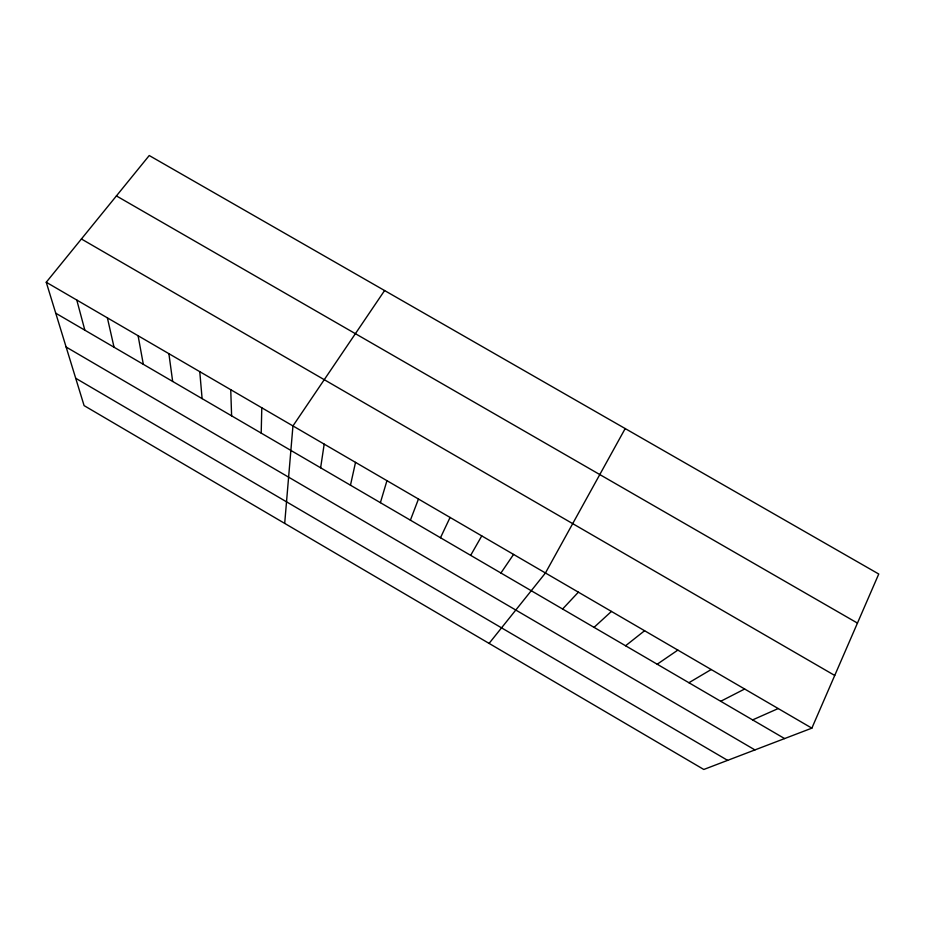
<?xml version="1.0" encoding="UTF-8"?>
<svg xmlns="http://www.w3.org/2000/svg" width="925" height="925" viewBox="0 0 925 925"><rect width="100%" height="100%" fill="white"/><g stroke="black" fill="none" stroke-linecap="round" stroke-linejoin="round"><path stroke-width="1.39" d="M261.197 433.108L261.798 407.798M284.692 523.388L292.947 425.939L384.592 290.543M320.628 467.796L324.189 444.127M350.471 485.209L355.524 462.373M380.395 502.668L386.951 480.676M410.399 520.185L418.458 499.038M811.861 728.148L878.75 574.02L149.237 155.527L46.25 282.252L84.094 405.613L703.798 769.473L811.861 728.148L46.25 282.252M440.485 537.737L450.07 517.445M625.196 428.564L545.438 572.991L489.094 643.407M470.663 555.347L481.763 535.899M500.922 573.014L513.56 554.422M562.608 609.008L578.391 592.173M594.047 627.358L611.437 611.425M625.577 645.766L644.586 630.734M657.201 664.219L677.84 650.102M688.917 682.719L711.198 669.527M720.725 701.289L744.648 689.009M752.615 719.904L778.202 708.55M116.411 195.915L857.452 623.092M81.412 238.985L834.732 675.458M55.743 313.205L784.608 738.578M66.126 347.025L754.939 749.921M75.711 378.267L727.628 760.362M76.775 300.035L84.857 330.202M107.392 317.865L114.041 347.233M138.102 335.752L143.317 364.311M168.893 353.685L172.663 381.447M199.765 371.665L202.101 398.617M230.741 389.703L231.608 415.845"/></g></svg>
